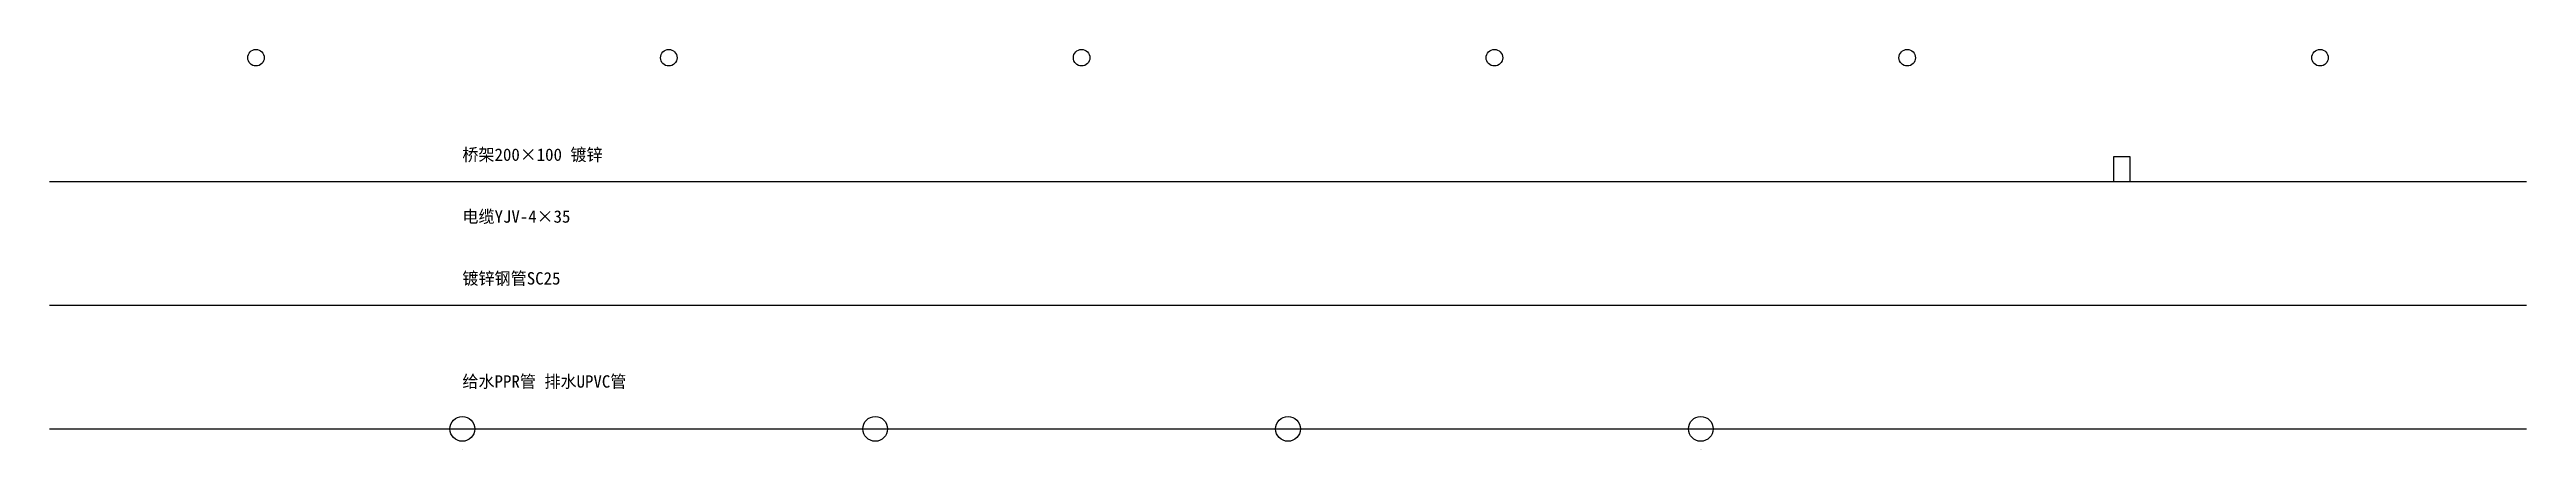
# Model space of a CAD drawing. Header units: millimetres. Extents: x 0 to 60000, y 2500 to 12200.
import ezdxf

# ---------------------------------------------------------------- set-up
doc = ezdxf.new("R2010")
doc.units = ezdxf.units.MM

# ---------------------------------------------------------------- blocks, each defined once
blk = doc.blocks.new('阀门')
blk.add_circle((0, 0), 300)
blk.add_attdef('DN', (0, -500), '', height=2.5)
blk = doc.blocks.new('*U1')
blk.add_blockref('阀门', (0, 0)).add_auto_attribs({'DN': 'DN100'})
blk = doc.blocks.new('*U2')
blk.add_blockref('阀门', (0, 0)).add_auto_attribs({'DN': 'DN100'})
blk = doc.blocks.new('*U3')
blk.add_blockref('阀门', (0, 0)).add_auto_attribs({'DN': 'DN100'})
blk = doc.blocks.new('*U4')
blk.add_blockref('阀门', (0, 0)).add_auto_attribs({'DN': 'DN100'})
blk = doc.blocks.new('配电箱')
blk.add_lwpolyline([(0, 0), (400, 0), (400, 600), (0, 600)], close=True)
blk = doc.blocks.new('双管荧光灯')
blk.add_circle((0, 0), 200)

msp = doc.modelspace()

# ---------------------------------------------------------------- linework, layer by layer
at = {"layer": '排水管DN150'}
msp.add_line((0, 6000), (60000, 6000), dxfattribs=at)
at = {"layer": '电缆桥架'}
msp.add_line((0, 9000), (60000, 9000), dxfattribs=at)
at = {"layer": '给水管DN100'}
msp.add_line((0, 3000), (60000, 3000), dxfattribs=at)

# ---------------------------------------------------------------- block references
for name, p in [('*U1', (10000, 3000)), ('*U2', (20000, 3000)), ('*U3', (30000, 3000)), ('*U4', (40000, 3000))]:
    msp.add_blockref(name, p)
at = {"layer": '电气'}
for name, p in [('双管荧光灯', (5000, 12000)), ('双管荧光灯', (15000, 12000)), ('双管荧光灯', (25000, 12000)), ('双管荧光灯', (35000, 12000)), ('双管荧光灯', (45000, 12000)), ('双管荧光灯', (55000, 12000)), ('配电箱', (50000, 9000))]:
    msp.add_blockref(name, p, dxfattribs=at)

# ---------------------------------------------------------------- texts
for s, p in [('桥架200×100 镀锌', (10000, 9500)), ('电缆YJV-4×35', (10000, 8000)), ('镀锌钢管SC25', (10000, 6500)), ('给水PPR管 排水UPVC管', (10000, 4000))]:
    msp.add_text(s, height=300).set_placement(p)

doc.saveas('drawing.dxf')
